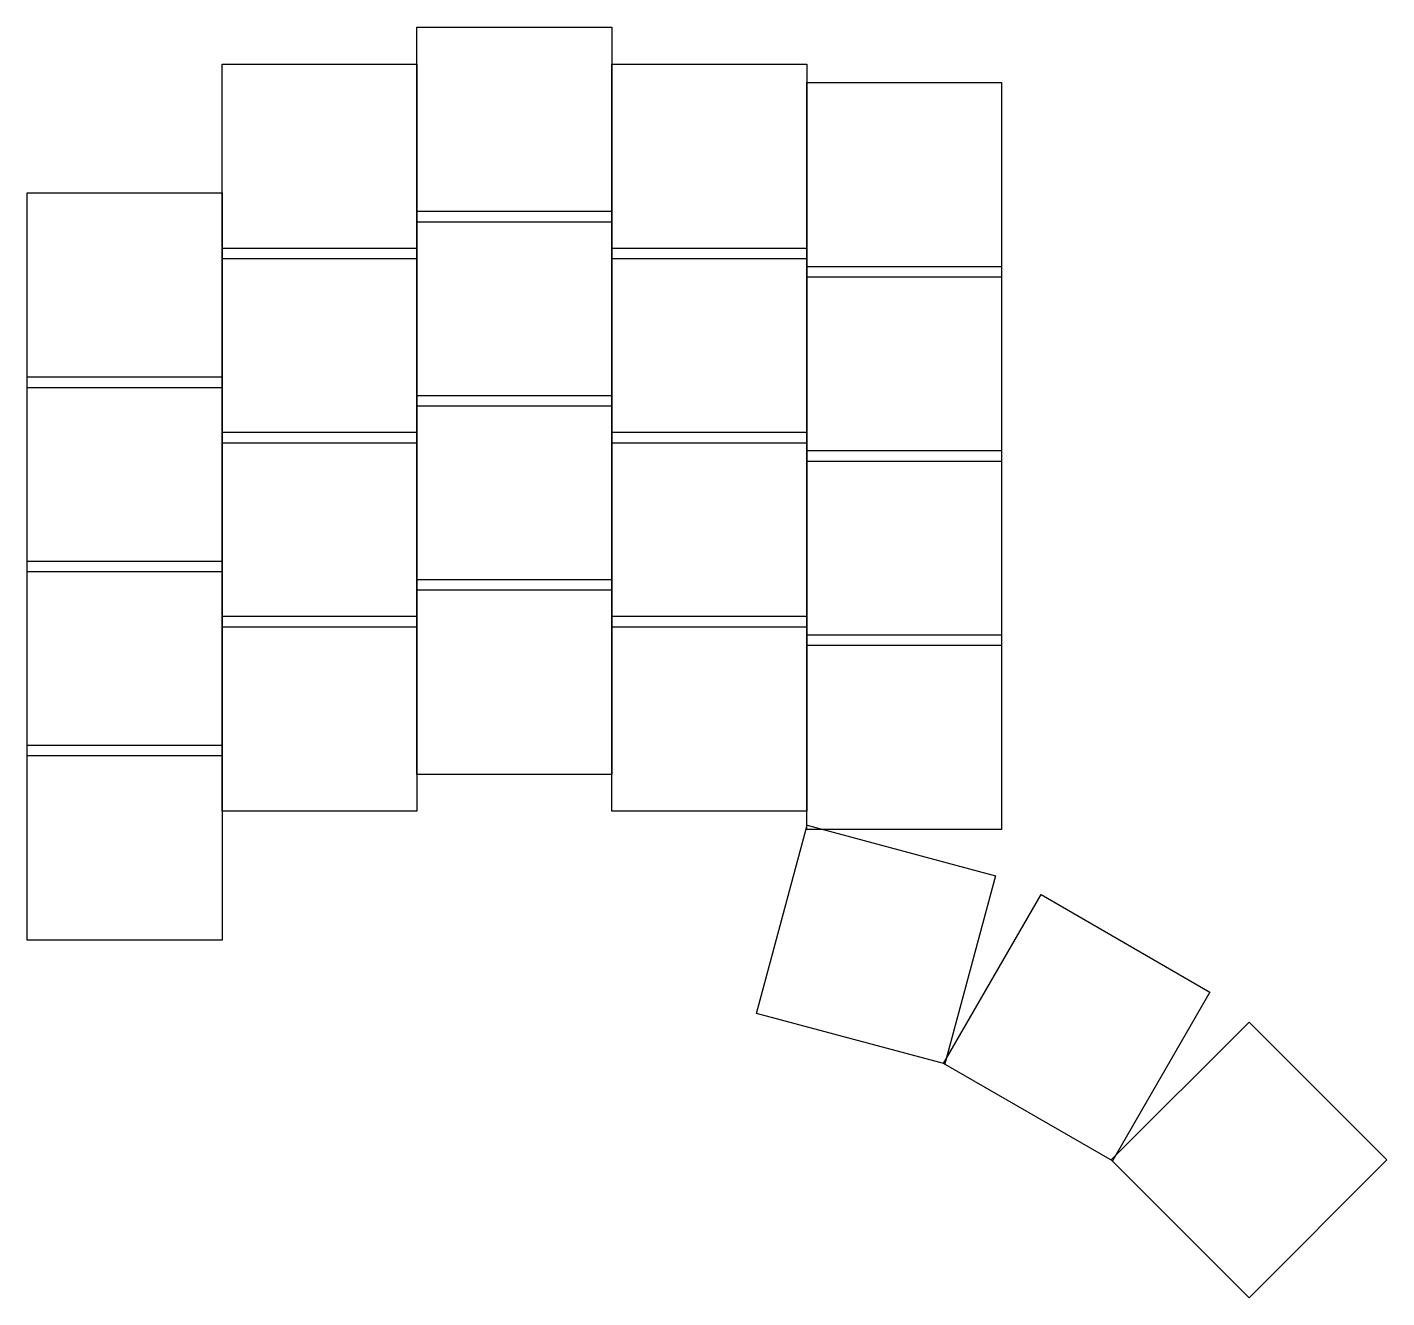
# Model space of a CAD drawing. Header units: millimetres. Extents: x -9 to 117, y -42 to 75.
import ezdxf

# ---------------------------------------------------------------- set-up
doc = ezdxf.new("R2010")
doc.units = ezdxf.units.MM

msp = doc.modelspace()

# ---------------------------------------------------------------- linework, layer by layer
for p, q in [((27, 75.3), (45, 75.3)), ((27, 57.3), (27, 75.3)), ((45, 75.3), (45, 57.3)), ((9, 71.9), (27, 71.9)), ((9, 53.9), (9, 71.9)), ((27, 71.9), (27, 53.9)), ((45, 71.9), (63, 71.9)), ((45, 53.9), (45, 71.9)), ((63, 71.9), (63, 53.9)), ((63, 70.2), (81, 70.2)), ((63, 52.2), (63, 70.2)), ((81, 70.2), (81, 52.2)), ((-9, 60), (9, 60)), ((-9, 42), (-9, 60)), ((9, 60), (9, 42)), ((27, 58.3), (45, 58.3)), ((27, 40.3), (27, 58.3)), ((45, 58.3), (45, 40.3)), ((45, 57.3), (27, 57.3)), ((9, 54.9), (27, 54.9)), ((9, 36.9), (9, 54.9)), ((27, 54.9), (27, 36.9)), ((45, 54.9), (63, 54.9)), ((45, 36.9), (45, 54.9)), ((63, 54.9), (63, 36.9)), ((27, 53.9), (9, 53.9)), ((63, 53.9), (45, 53.9)), ((63, 53.2), (81, 53.2)), ((63, 35.2), (63, 53.2)), ((81, 53.2), (81, 35.2)), ((81, 52.2), (63, 52.2)), ((-9, 43), (9, 43)), ((-9, 25), (-9, 43)), ((9, 43), (9, 25)), ((9, 42), (-9, 42)), ((27, 41.3), (45, 41.3)), ((27, 23.3), (27, 41.3)), ((45, 40.3), (27, 40.3)), ((45, 41.3), (45, 23.3)), ((9, 37.9), (27, 37.9)), ((9, 19.9), (9, 37.9)), ((27, 37.9), (27, 19.9)), ((45, 37.9), (63, 37.9)), ((45, 19.9), (45, 37.9)), ((63, 37.9), (63, 19.9)), ((27, 36.9), (9, 36.9)), ((63, 36.9), (45, 36.9)), ((63, 36.2), (81, 36.2)), ((63, 18.2), (63, 36.2)), ((81, 35.2), (63, 35.2)), ((81, 36.2), (81, 18.2)), ((-9, 26), (9, 26)), ((-9, 8), (-9, 26)), ((9, 26), (9, 8)), ((9, 25), (-9, 25)), ((27, 24.3), (45, 24.3)), ((27, 6.3), (27, 24.3)), ((45, 24.3), (45, 6.3)), ((45, 23.3), (27, 23.3)), ((9, 20.9), (27, 20.9)), ((9, 2.9), (9, 20.9)), ((27, 20.9), (27, 2.9)), ((45, 20.9), (63, 20.9)), ((45, 2.9), (45, 20.9)), ((63, 20.9), (63, 2.9)), ((27, 19.9), (9, 19.9)), ((63, 19.9), (45, 19.9)), ((63, 19.2), (81, 19.2)), ((63, 1.2), (63, 19.2)), ((81, 19.2), (81, 1.2)), ((81, 18.2), (63, 18.2)), ((-9, 9), (9, 9)), ((-9, -9), (-9, 9)), ((9, 9), (9, -9)), ((9, 8), (-9, 8)), ((45, 6.3), (27, 6.3)), ((27, 2.9), (9, 2.9)), ((63, 2.9), (45, 2.9)), ((58.37, -15.78), (63.03, 1.6)), ((63.03, 1.6), (80.42, -3.06)), ((81, 1.2), (63, 1.2)), ((80.42, -3.06), (75.76, -20.44)), ((75.64, -20.39), (84.64, -4.8)), ((84.64, -4.8), (100.23, -13.8)), ((9, -9), (-9, -9)), ((100.23, -13.8), (91.23, -29.39)), ((75.76, -20.44), (58.37, -15.78)), ((91.12, -29.31), (103.85, -16.58)), ((103.85, -16.58), (116.58, -29.31)), ((91.23, -29.39), (75.64, -20.39)), ((103.85, -42.04), (91.12, -29.31)), ((116.58, -29.31), (103.85, -42.04))]:
    msp.add_line(p, q)

doc.saveas('drawing.dxf')
